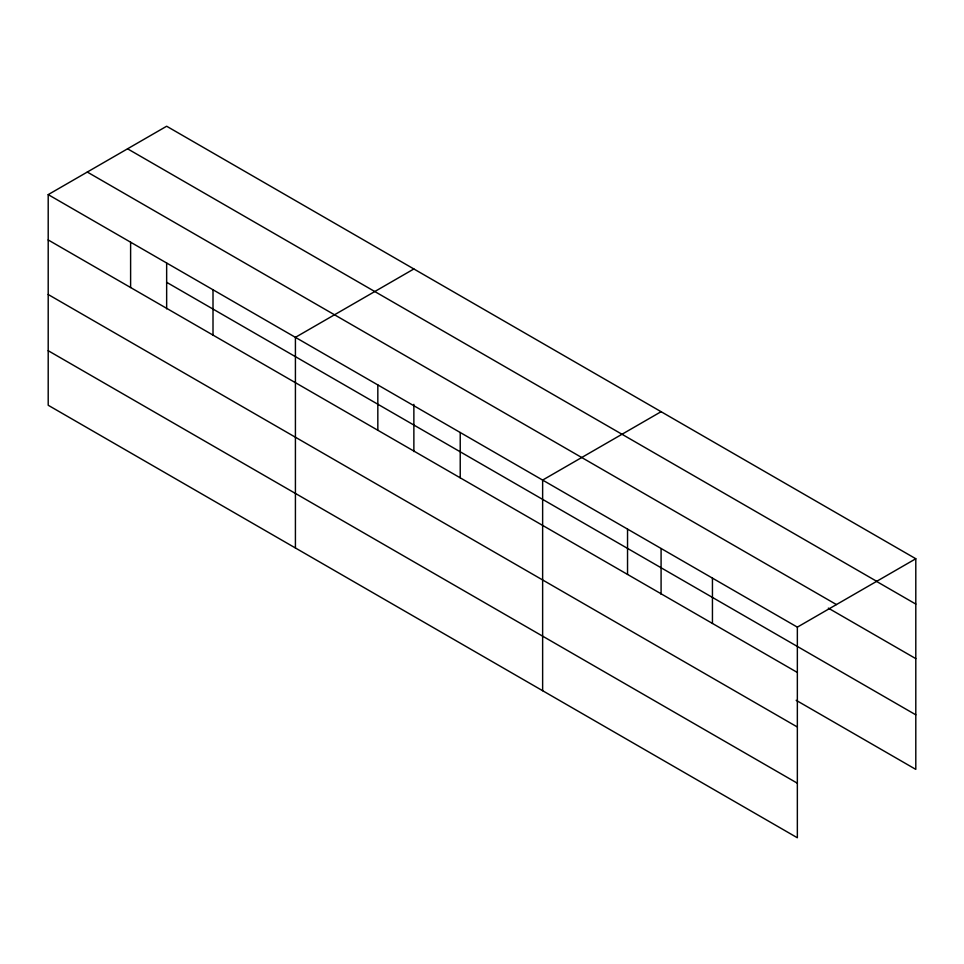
<?xml version="1.0" encoding="UTF-8"?>
<svg xmlns="http://www.w3.org/2000/svg" width="964" height="964" viewBox="0 0 964 964"><rect width="100%" height="100%" fill="white"/><g stroke="black" fill="none" stroke-linecap="round" stroke-linejoin="round"><path stroke-width="1.45" d="M797.349 727.013L797.349 627.142L48.2 194.62L48.2 405.254L797.349 837.764L797.349 727.013L48.2 294.502M796.168 700.31L915.8 769.38L915.8 558.746L166.652 126.236L48.2 194.62M413.869 268.968L295.418 337.352L295.418 547.974M661.087 411.7L542.636 480.084L542.636 690.706M797.349 627.142L915.8 558.746M127.561 148.805L876.71 581.316M875.927 581.051L915.8 604.079M87.29 172.05L836.439 604.573M828.329 608.127L915.8 658.629M166.652 282.307L915.8 714.83M48.2 239.952L797.349 672.462M48.2 350.703L797.349 783.214M712.444 578.123L712.444 623.443M661.087 548.552L661.087 594.306M627.54 529.103L627.54 574.436M460.226 432.511L460.226 477.831M413.869 404.338L413.869 451.574M377.828 384.925L377.828 430.257M213.008 289.778L213.008 335.098M166.652 263.088L166.652 308.854M130.61 242.205L130.61 287.525"/></g></svg>
